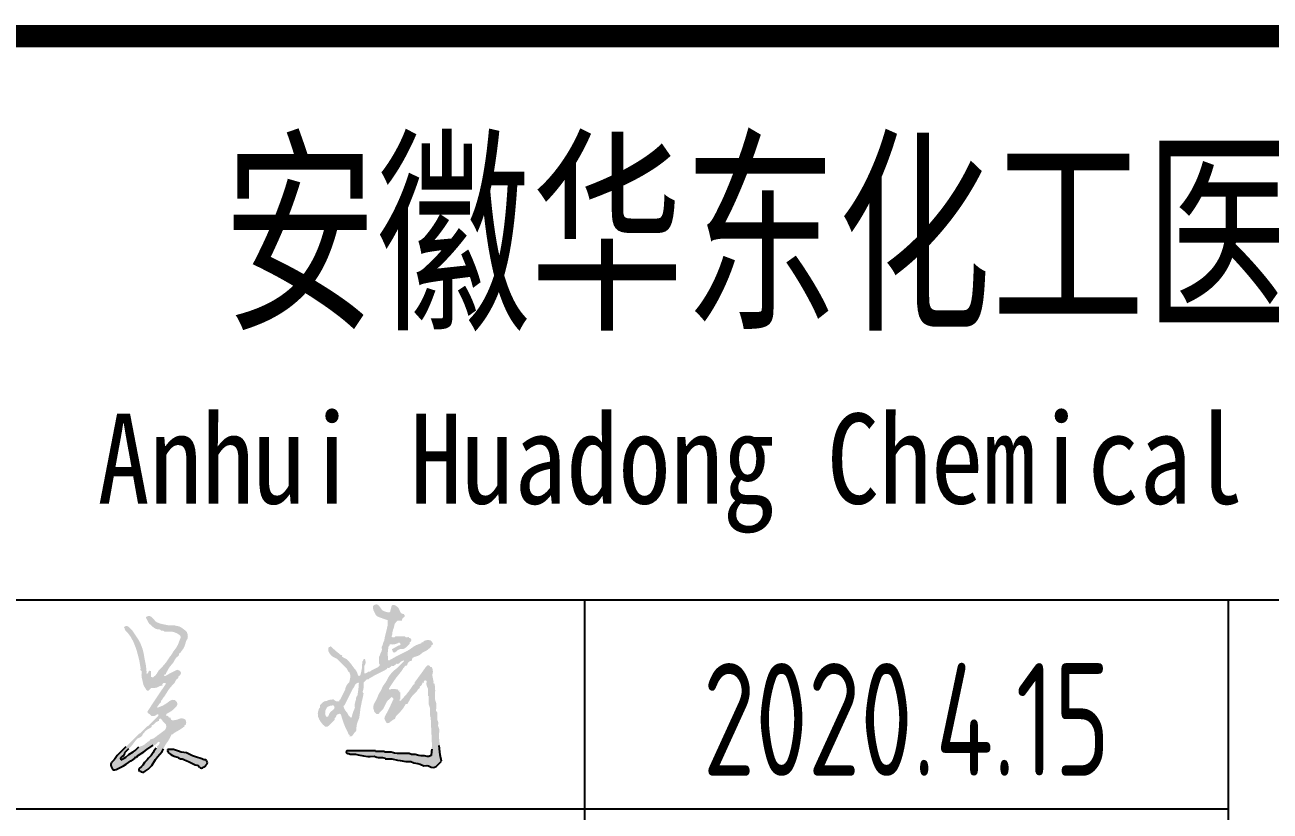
# Model space of a CAD drawing. Extents: x 5693218 to 11495510, y -728562 to -461276.
# Drawn here: x 5697478 to 5701347, y -498639 to -496197 of the extents above; entities that cross this region are included whole.
import ezdxf
from ezdxf.enums import TextEntityAlignment as Align

# ---------------------------------------------------------------- set-up
doc = ezdxf.new("R2010")
doc.units = 0
doc.header["$LTSCALE"] = 1000
doc.header["$MEASUREMENT"] = 0
doc.layers.get('0').update_dxf_attribs({"linetype": 'CONTINUOUS'})
doc.styles.add('sceie', font='sceie.shx', dxfattribs={"width": 0.7, "bigfont": 'sceic.shx'})
doc.styles.add('宋体', font='', dxfattribs={"width": 0.7})
doc.styles.get('宋体').set_extended_font_data('SimSun')

msp = doc.modelspace()

# ---------------------------------------------------------------- hatches: boundary and pattern name
h = msp.add_hatch(color=256)
h.dxf.hatch_style = 1
h.paths.add_polyline_path([(5697949.2, -498229.8), (5697954.9, -498225.2), (5697954.4, -498222.4), (5697955.6, -498220.2), (5697958, -498218.9), (5697960.7, -498215.5), (5697961.7, -498213.6), (5697963.3, -498209.5), (5697959.7, -498204.4), (5697956.7, -498202.2), (5697950.8, -498200.2), (5697935.5, -498207.6), (5697928, -498211.6), (5697913.2, -498220), (5697911.2, -498219), (5697910.3, -498216.8), (5697911.2, -498214.8), (5697913.8, -498215.1), (5697916.1, -498213.2), (5697916.4, -498210.6), (5697924.3, -498196.5), (5697928.9, -498189.7), (5697939.3, -498177.2), (5697944.8, -498167), (5697948.5, -498162.2), (5697957, -498154.3), (5697956.5, -498151.6), (5697957.6, -498149.3), (5697960.1, -498148.1), (5697970, -498134.5), (5697974, -498126.6), (5697978.9, -498110.6), (5697983, -498103.1), (5697984, -498098.2), (5697983.1, -498089.7), (5697981.4, -498084), (5697979.4, -498081), (5697974.7, -498077.2), (5697963.7, -498068.9), (5697956.9, -498065.7), (5697943.5, -498062.6), (5697936.4, -498062.6), (5697932.8, -498062.6), (5697925.7, -498062.6), (5697914.1, -498060.2), (5697908.2, -498059), (5697896.6, -498056.4), (5697887.5, -498052.6), (5697883.1, -498049.4), (5697876.8, -498041.8), (5697874.3, -498039.3), (5697873, -498038), (5697870.5, -498035.5), (5697865.5, -498033.5), (5697862.3, -498033.3), (5697857, -498034.5), (5697854.4, -498036), (5697853.9, -498039.7), (5697855.9, -498041.8), (5697860.6, -498052.1), (5697864.2, -498057.1), (5697872.6, -498064.7), (5697878.9, -498070), (5697882.7, -498072.2), (5697890.3, -498075.1), (5697894.6, -498074.5), (5697897.5, -498075.4), (5697900.7, -498078.3), (5697905.1, -498078.3), (5697907.5, -498079.1), (5697911.2, -498081.4), (5697920.3, -498081.4), (5697924.9, -498081.4), (5697934.1, -498081.4), (5697944.6, -498084.6), (5697949.8, -498086.9), (5697959.1, -498092.9), (5697961.5, -498096.8), (5697961.8, -498100), (5697960.1, -498104.3), (5697953.3, -498122.1), (5697948.5, -498130.7), (5697937.2, -498146), (5697934.5, -498151.3), (5697932.8, -498153.9), (5697928.9, -498158.5), (5697916.3, -498177.2), (5697909.1, -498186.1), (5697893.4, -498202.3), (5697887.4, -498212.4), (5697883.5, -498217.2), (5697874.7, -498225.2), (5697873.7, -498223.1), (5697871.6, -498222.3), (5697869.5, -498223.1), (5697869.5, -498215.6), (5697869.5, -498211.8), (5697869.5, -498204.3), (5697867, -498203.8), (5697865.8, -498203.6), (5697863.2, -498203.3), (5697861.6, -498207.3), (5697860.5, -498209.2), (5697858, -498212.7), (5697856.2, -498212.3), (5697855.2, -498210.2), (5697855.9, -498208.5), (5697855.1, -498200.2), (5697854.7, -498196), (5697853.9, -498187.7), (5697852.2, -498179.3), (5697851.4, -498175.2), (5697849.7, -498166.8), (5697847.6, -498154.2), (5697846.3, -498148), (5697843.4, -498135.6), (5697836.2, -498117.2), (5697831.5, -498108.2), (5697820.5, -498091.8), (5697813.4, -498080.9), (5697809.1, -498075.7), (5697799.7, -498066.8), (5697795.8, -498064.4), (5697792.5, -498064.1), (5697788.2, -498065.8), (5697786.3, -498066.7), (5697785.8, -498069.4), (5697787.2, -498071), (5697788.9, -498076.7), (5697790.8, -498079.7), (5697795.5, -498083.5), (5697804.5, -498095.2), (5697808.6, -498101.6), (5697815.3, -498114.7), (5697822.2, -498131.9), (5697825.1, -498140.7), (5697829.9, -498158.5), (5697831.1, -498163.5), (5697831.8, -498166), (5697833, -498171), (5697834.7, -498181), (5697835.5, -498186), (5697837.2, -498196), (5697836.3, -498199.5), (5697837.4, -498202.3), (5697840.3, -498204.3), (5697839.9, -498216.9), (5697840.5, -498223.4), (5697843.4, -498235.6), (5697845.7, -498246.2), (5697847.9, -498251.5), (5697853.9, -498260.6), (5697855.7, -498263.9), (5697858.5, -498265.3), (5697862.2, -498264.8), (5697865.5, -498261.4), (5697867.2, -498259.8), (5697870.5, -498256.4), (5697881.1, -498256.7), (5697886.9, -498255.6), (5697896.6, -498251.2), (5697899.7, -498250.1), (5697901.6, -498249.8), (5697904.9, -498250.2), (5697904.8, -498245.2), (5697908.3, -498241.3), (5697913.2, -498240.8), (5697915.1, -498241.8), (5697915.7, -498244.4), (5697914.3, -498246), (5697892.4, -498278.4), (5697881.5, -498294.6), (5697860.1, -498327.3), (5697858.4, -498330.9), (5697859.7, -498334.8), (5697863.2, -498336.7), (5697866.7, -498339.4), (5697868.4, -498340.8), (5697871.6, -498343.9), (5697878.6, -498344), (5697882.5, -498342.8), (5697888.2, -498338.7), (5697889.9, -498338.2), (5697891.3, -498338.5), (5697892.4, -498339.8), (5697892.8, -498341.5), (5697892.5, -498342.7), (5697891.4, -498343.9), (5697879.3, -498356), (5697873.2, -498362.1), (5697861.2, -498374.2), (5697859.5, -498375), (5697858.6, -498375.4), (5697857, -498376.2), (5697848.6, -498384.6), (5697844.5, -498388.8), (5697836.1, -498397.1), (5697834.5, -498397.9), (5697833.6, -498398.3), (5697832, -498399.2), (5697804.9, -498426.3), (5697791.3, -498439.8), (5697764.3, -498466.9), (5697758.3, -498476.1), (5697754.7, -498480.4), (5697746.5, -498487.7), (5697744.6, -498492.3), (5697744.3, -498495.4), (5697745.5, -498500.2), (5697747.6, -498504.4), (5697748.7, -498506.5), (5697750.7, -498510.7), (5697757.6, -498511.2), (5697761.6, -498510.2), (5697767.4, -498506.5), (5697783.9, -498498.1), (5697791.9, -498493.3), (5697807, -498482.5), (5697813.6, -498479.2), (5697816.8, -498476.8), (5697821.6, -498471.1), (5697824.3, -498471.5), (5697826.5, -498470.4), (5697827.8, -498467.9), (5697847, -498454.6), (5697856.6, -498448), (5697875.7, -498434.6), (5697881.8, -498433.3), (5697884.9, -498431.6), (5697889.3, -498427.3), (5697890.2, -498425.1), (5697892.1, -498423.9), (5697894.5, -498424.2), (5697896.4, -498425.1), (5697896.9, -498427.8), (5697895.5, -498429.4), (5697893.4, -498433.3), (5697891.8, -498435.1), (5697888.2, -498437.7), (5697888.7, -498440.5), (5697887.6, -498442.7), (5697885.1, -498444), (5697878.6, -498452.7), (5697875.7, -498457.3), (5697870.5, -498466.9), (5697862.2, -498475.2), (5697858, -498479.4), (5697849.7, -498487.7), (5697843.7, -498496.5), (5697840.1, -498500.6), (5697832, -498507.5), (5697831.5, -498510.5), (5697832.1, -498512.5), (5697834.1, -498514.8), (5697835.7, -498513.9), (5697838, -498515.1), (5697838.2, -498516.9), (5697843.5, -498518.4), (5697847.2, -498517.9), (5697851.8, -498514.8), (5697860.4, -498508.6), (5697864.5, -498505), (5697871.6, -498497.1), (5697883.2, -498479.1), (5697889.7, -498470.5), (5697903.9, -498454.4), (5697908, -498446.1), (5697910.1, -498441.9), (5697914.3, -498433.6), (5697923, -498420.7), (5697927, -498414), (5697934.1, -498400.2), (5697936.8, -498400.7), (5697939.1, -498399.6), (5697940.3, -498397.1), (5697954, -498389.4), (5697960.7, -498385.2), (5697973.7, -498376.2), (5697973.4, -498373.6), (5697975.2, -498371.3), (5697977.8, -498371), (5697978.9, -498364.4), (5697978.5, -498360.5), (5697975.8, -498354.4), (5697970.3, -498351.9), (5697967.1, -498351.3), (5697961.2, -498351.2), (5697951.5, -498354.9), (5697946.4, -498356.2), (5697936.2, -498357.5), (5697932.3, -498355.2), (5697930.5, -498352.6), (5697929.9, -498348.1), (5697927.2, -498348.6), (5697924.9, -498347.5), (5697923.7, -498345), (5697921.6, -498343.5), (5697919.8, -498343.2), (5697917.4, -498343.9), (5697916.5, -498340.5), (5697917.6, -498337.6), (5697920.5, -498335.6), (5697932.9, -498328.5), (5697938.7, -498323.9), (5697948.7, -498313.7), (5697951.4, -498309), (5697951.7, -498305.3), (5697949.7, -498300.2), (5697947.2, -498297.7), (5697946, -498296.4), (5697943.5, -498293.9), (5697937.1, -498293.5), (5697933.5, -498294.2), (5697927.8, -498297.1), (5697913.9, -498307.1), (5697906.2, -498311.4), (5697890.3, -498317.9), (5697889, -498317.6), (5697888.5, -498315.8), (5697889.3, -498314.8), (5697893.5, -498308.7), (5697895.8, -498305.7), (5697900.7, -498300.2), (5697900.3, -498297.4), (5697901.4, -498295.2), (5697903.9, -498293.9), (5697906.6, -498288.6), (5697908.3, -498286), (5697912.2, -498281.4), (5697923.2, -498263.7), (5697929.5, -498255.3), (5697943.5, -498239.8), (5697946.6, -498233.1)])
h.paths.add_polyline_path([(5697898.1, -498352), (5697900.7, -498352.3), (5697906.4, -498360.2), (5697909.6, -498364), (5697916.4, -498371), (5697917, -498377.4), (5697916.3, -498381.1), (5697913.2, -498386.7), (5697903.3, -498394.2), (5697898.3, -498398), (5697888.2, -498405.4), (5697880.8, -498411.3), (5697876.4, -498413.7), (5697867.4, -498416.9), (5697864.9, -498420.6), (5697863, -498422.2), (5697859.1, -498424.2), (5697849.5, -498432.3), (5697843.8, -498435.6), (5697832, -498439.8), (5697820.4, -498450.5), (5697814.1, -498455.4), (5697800.7, -498463.8), (5697791.5, -498471.2), (5697786.4, -498474.4), (5697775.7, -498479.4), (5697775.8, -498478.5), (5697775.5, -498477.8), (5697774.7, -498477.3), (5697774.7, -498474.3), (5697776.1, -498472.2), (5697778.8, -498471.1), (5697783.6, -498467.3), (5697785.6, -498464.3), (5697787.2, -498458.6), (5697795.5, -498450.2), (5697799.7, -498446.1), (5697808, -498437.7), (5697813.5, -498430.7), (5697816.2, -498427.1), (5697821.6, -498420), (5697825.9, -498415.1), (5697828.9, -498413), (5697835.1, -498410.6), (5697839.9, -498407.2), (5697842.1, -498404.6), (5697844.5, -498399.2), (5697853.2, -498389.8), (5697858.4, -498385.7), (5697869.5, -498379.4), (5697871.3, -498377.5), (5697871.9, -498375.7), (5697871.6, -498373.1), (5697874.1, -498372), (5697875.4, -498371.4), (5697877.8, -498370), (5697883.5, -498364.2), (5697887.1, -498361.7), (5697894.5, -498358.5), (5697894.5, -498356.9), (5697894.5, -498356), (5697894.5, -498354.4), (5697896.4, -498352.6)], flags=16)
h.paths.add_polyline_path([(5697998.4, -498467.3), (5697979.9, -498458.6), (5697963.4, -498455.6), (5697955.2, -498453.5), (5697939.3, -498448.1), (5697932.2, -498448.1), (5697928.7, -498448.1), (5697921.6, -498448.1), (5697920.3, -498449.3), (5697919.9, -498450.7), (5697920.5, -498452.3), (5697921.9, -498454.7), (5697922.6, -498456), (5697923.7, -498458.6), (5697931.6, -498463.8), (5697935.8, -498466.1), (5697944.5, -498470), (5697951.6, -498471.6), (5697955.2, -498473.2), (5697961.2, -498477.3), (5697966.3, -498476.9), (5697969.3, -498477.7), (5697973.7, -498480.4), (5697978.7, -498482.1), (5697981.2, -498482.9), (5697986.2, -498484.6), (5697994.5, -498488.8), (5697998.7, -498490.9), (5698007, -498495), (5698013.1, -498496.2), (5698016.3, -498497.9), (5698020.6, -498502.3), (5698021.4, -498503.2), (5698021.8, -498503.6), (5698022.6, -498504.4), (5698026.7, -498505.5), (5698029.7, -498504.9), (5698033.1, -498502.3), (5698036.6, -498500.7), (5698038.3, -498499.3), (5698040.4, -498496.1), (5698043.7, -498492.2), (5698044.6, -498488.6), (5698043.5, -498483.6), (5698041.8, -498481.9), (5698041, -498481.1), (5698039.3, -498479.4), (5698034.6, -498480.2), (5698031.5, -498479.3), (5698027.9, -498476.3), (5698008.1, -498470.9)])
h.paths.add_polyline_path([(5698768.1, -498464.6), (5698766.9, -498454.9), (5698765.5, -498435.6), (5698767.1, -498435), (5698767.7, -498432.8), (5698766.6, -498431.5), (5698764.8, -498413.2), (5698764.6, -498403.9), (5698765.5, -498385.6), (5698763.9, -498380.6), (5698763, -498378.1), (5698761.4, -498373.1), (5698762.7, -498366.5), (5698762.2, -498362.5), (5698759.3, -498356.5), (5698759.3, -498347.3), (5698759.3, -498342.7), (5698759.3, -498333.5), (5698757.6, -498331), (5698756.8, -498329.8), (5698755.1, -498327.3), (5698756.2, -498318.2), (5698756.4, -498313.5), (5698756.1, -498304.4), (5698752.9, -498294.8), (5698752, -498289.5), (5698752, -498279.4), (5698752.7, -498265.2), (5698752.4, -498258), (5698750.9, -498243.9), (5698748.3, -498242.9), (5698747, -498240.4), (5698747.8, -498237.7), (5698746.1, -498229.3), (5698745.3, -498225.2), (5698743.6, -498216.8), (5698745.5, -498207), (5698745.2, -498201.5), (5698742.6, -498191.8), (5698739.8, -498192.3), (5698737.6, -498191.2), (5698736.3, -498188.7), (5698732.4, -498186.4), (5698728.4, -498186.7), (5698724.9, -498189.7), (5698710.5, -498209.9), (5698703.2, -498219.9), (5698688.4, -498239.8), (5698688.9, -498242.5), (5698687.8, -498244.7), (5698685.3, -498246), (5698670.7, -498266.9), (5698662.7, -498277), (5698645.7, -498296), (5698644.5, -498296), (5698643.8, -498296), (5698642.6, -498296), (5698641.6, -498294.4), (5698642.8, -498292.1), (5698644.7, -498291.9), (5698644.7, -498283.5), (5698644.7, -498279.4), (5698644.7, -498271), (5698642.2, -498270.1), (5698641.1, -498267), (5698642.6, -498264.8), (5698639.8, -498265.2), (5698637.6, -498264.1), (5698636.3, -498261.6), (5698627.3, -498260), (5698622.5, -498259.8), (5698613.4, -498260.6), (5698613.3, -498261.5), (5698612.1, -498262.1), (5698611.3, -498261.6), (5698609.4, -498260.7), (5698608.9, -498258), (5698610.3, -498256.4), (5698624.7, -498234.5), (5698632.4, -498223.8), (5698648.8, -498203.3), (5698652.7, -498196.6), (5698655.1, -498193.4), (5698660.3, -498187.7), (5698662.5, -498187.5), (5698663.8, -498187), (5698665.5, -498185.6), (5698667.5, -498179.7), (5698669.7, -498176.6), (5698674.9, -498173.1), (5698677.1, -498172.9), (5698678.4, -498172.4), (5698680.1, -498171), (5698680.9, -498166), (5698683, -498163.1), (5698687.4, -498160.6), (5698699.2, -498157.1), (5698705.1, -498154), (5698714.5, -498146), (5698725.7, -498140.4), (5698731.1, -498136.7), (5698740.5, -498128.3), (5698740.2, -498125.6), (5698742, -498123.3), (5698744.7, -498123.1), (5698745.6, -498119.3), (5698745, -498116.7), (5698742.6, -498113.7), (5698740.5, -498111.6), (5698739.5, -498110.6), (5698737.4, -498108.5), (5698729.5, -498107.9), (5698725.2, -498108.3), (5698717.6, -498110.6), (5698716.8, -498112.2), (5698716.3, -498113.1), (5698715.5, -498114.7), (5698712.8, -498114.3), (5698710.5, -498115.4), (5698709.3, -498117.9), (5698693.7, -498123.7), (5698686.2, -498127.8), (5698672.8, -498137.7), (5698655.8, -498146.6), (5698647.2, -498150.9), (5698630.1, -498159.5), (5698622.6, -498163.8), (5698618.9, -498165.9), (5698611.3, -498170), (5698609.7, -498171.3), (5698607.1, -498170.8), (5698606.1, -498168.9), (5698605.3, -498153.1), (5698605.5, -498145.1), (5698607.2, -498129.3), (5698609.6, -498126.5), (5698610.6, -498124.6), (5698611.3, -498121), (5698621.4, -498121.8), (5698626.8, -498121.1), (5698636.3, -498117.9), (5698639.1, -498115.9), (5698642.5, -498116.3), (5698644.7, -498118.9), (5698645, -498121.5), (5698643.1, -498123.8), (5698640.5, -498124.1), (5698631.3, -498129.1), (5698626.7, -498131.6), (5698617.6, -498136.6), (5698619.7, -498140.1), (5698620.5, -498142.1), (5698621.7, -498146), (5698626.1, -498146.6), (5698628.9, -498145.7), (5698632.2, -498142.9), (5698636.7, -498139.2), (5698639.3, -498137.7), (5698644.7, -498135.6), (5698651.5, -498136.1), (5698655.5, -498135.1), (5698661.3, -498131.4), (5698666.6, -498126.6), (5698669.1, -498124.1), (5698673.8, -498118.9), (5698673.4, -498116.1), (5698674.5, -498113.9), (5698677, -498112.6), (5698678.3, -498108.7), (5698678, -498105.8), (5698675.9, -498102.2), (5698672.9, -498101.8), (5698671.2, -498100.6), (5698669.7, -498098.1), (5698664.8, -498099.5), (5698661.3, -498099), (5698657.2, -498096), (5698646.3, -498096), (5698640.9, -498096), (5698630.1, -498096), (5698626.8, -498098.9), (5698624, -498099.8), (5698619.7, -498099.1), (5698617.8, -498098.2), (5698617.2, -498095.5), (5698618.6, -498093.9), (5698620, -498082.9), (5698621.3, -498077.3), (5698624.9, -498066.8), (5698625.7, -498061.1), (5698626.8, -498058.1), (5698630.1, -498053.3), (5698632.2, -498051.2), (5698633.2, -498050.1), (5698635.3, -498048), (5698640.7, -498048), (5698643.4, -498048), (5698648.8, -498048), (5698650.4, -498042.3), (5698652.4, -498039.3), (5698657.2, -498035.5), (5698657.8, -498032.2), (5698657.3, -498029.9), (5698655.1, -498027.2), (5698648.8, -498025.7), (5698645.2, -498022.7), (5698642.6, -498016.8), (5698638.4, -498008), (5698634.4, -498003.8), (5698625.9, -497999.1), (5698621.6, -497998.6), (5698618.4, -498000.4), (5698616.5, -498004.3), (5698614.9, -498011), (5698614, -498014.3), (5698612.4, -498021), (5698610.4, -498021.7), (5698609.3, -498021.9), (5698607.2, -498022), (5698599.4, -498020.3), (5698595.6, -498019), (5698588.4, -498015.8), (5698584, -498009.4), (5698581.7, -498006.2), (5698576.9, -498000.1), (5698572.2, -497997.4), (5698568.5, -497997.1), (5698563.4, -497999.1), (5698561.7, -498000.7), (5698560.9, -498001.6), (5698559.2, -498003.2), (5698559.9, -498011.4), (5698561, -498015.6), (5698564.4, -498023), (5698568.7, -498030.5), (5698572.4, -498033.9), (5698580.1, -498037.6), (5698590, -498041), (5698595, -498042.7), (5698605.1, -498046), (5698605.5, -498056), (5698605, -498061.1), (5698603, -498071), (5698600, -498082.6), (5698598.6, -498088.5), (5698595.7, -498100.1), (5698595, -498106.2), (5698594.1, -498109.3), (5698591.5, -498114.7), (5698590.2, -498120.8), (5698589.2, -498123.8), (5698586.3, -498129.3), (5698587.1, -498136.9), (5698586.4, -498141.2), (5698583.2, -498148.1), (5698581.5, -498153.2), (5698580.4, -498155.7), (5698578, -498160.6), (5698578, -498168.9), (5698578, -498173.1), (5698578, -498181.4), (5698580.2, -498182.6), (5698580.7, -498185.8), (5698579, -498187.7), (5698576.9, -498189.7), (5698575.9, -498190.8), (5698573.8, -498192.9), (5698565.5, -498197), (5698561.3, -498199.1), (5698553, -498203.3), (5698551.7, -498204.1), (5698551.1, -498204.9), (5698550.9, -498206.4), (5698546.6, -498205.8), (5698543.7, -498206.7), (5698540.5, -498209.5), (5698537.4, -498211), (5698535.4, -498211.2), (5698532.1, -498210.6), (5698532.1, -498202.3), (5698532.1, -498198.1), (5698532.1, -498189.7), (5698535.8, -498182.2), (5698536.6, -498177.2), (5698535.3, -498168.9), (5698534.3, -498167), (5698531.7, -498166.5), (5698530.1, -498167.9), (5698528.8, -498171), (5698528, -498172.5), (5698525.9, -498175.2), (5698525.5, -498191.1), (5698524.4, -498199.2), (5698520.7, -498214.8), (5698519.2, -498217.8), (5698516.7, -498219.1), (5698513.4, -498218.9), (5698509.7, -498207.6), (5698506.5, -498202), (5698498.8, -498192.9), (5698490.9, -498181.8), (5698486.4, -498176.5), (5698476.9, -498166.8), (5698471.3, -498164.2), (5698468.6, -498162.8), (5698463.4, -498159.5), (5698463.6, -498156.9), (5698461.9, -498154.6), (5698459.2, -498154.3), (5698446.4, -498143.9), (5698440.1, -498138.5), (5698427.9, -498127.2), (5698426.1, -498129.1), (5698424.3, -498129.7), (5698421.7, -498129.3), (5698420.4, -498137.2), (5698420.8, -498141.7), (5698423.8, -498149.1), (5698431.6, -498157.3), (5698436.5, -498160.9), (5698446.7, -498165.8), (5698459.6, -498178.7), (5698466.1, -498185.2), (5698479, -498198.1), (5698480.9, -498202.8), (5698482.5, -498205.1), (5698486.3, -498208.5), (5698489, -498217.3), (5698489.2, -498222.4), (5698487.3, -498231.4), (5698486.1, -498237.4), (5698484.4, -498240.6), (5698480, -498245), (5698475.9, -498251.4), (5698474.4, -498255.2), (5698472.7, -498262.7), (5698466.9, -498274.4), (5698464, -498280.2), (5698458.2, -498291.9), (5698455.7, -498293.1), (5698454.6, -498295.4), (5698455, -498298.1), (5698448.2, -498298.6), (5698444.2, -498297.6), (5698438.4, -498293.9), (5698436.6, -498292.2), (5698434.4, -498291.8), (5698432.1, -498292.9), (5698425.3, -498293.4), (5698421.7, -498294.2), (5698415.4, -498297.1), (5698409.7, -498297.9), (5698406.7, -498299), (5698401.9, -498302.3), (5698399.2, -498305.8), (5698397.7, -498307.5), (5698394.6, -498310.6), (5698395.2, -498314.9), (5698394.3, -498317.8), (5698391.5, -498321), (5698388.6, -498330.7), (5698387.9, -498336), (5698388.4, -498346), (5698393.5, -498356.6), (5698396.7, -498361.8), (5698404, -498371), (5698407.2, -498373.2), (5698408.7, -498374.5), (5698411.3, -498377.3), (5698415.6, -498377.4), (5698418.1, -498376.7), (5698421.7, -498374.2), (5698429.2, -498366.7), (5698432.9, -498362.9), (5698440.4, -498355.4), (5698439.7, -498352.3), (5698440.8, -498349.7), (5698443.6, -498348.1), (5698445.8, -498342), (5698448.9, -498338.9), (5698455, -498336.7), (5698456.1, -498338), (5698457.6, -498338.4), (5698459.2, -498337.7), (5698467.3, -498363.8), (5698472.4, -498376.6), (5698484.2, -498401.3), (5698486.2, -498402.2), (5698487.1, -498404.4), (5698486.3, -498406.5), (5698490, -498407.4), (5698492.7, -498406.8), (5698495.7, -498404.4), (5698499.8, -498398.2), (5698502.1, -498395.3), (5698507.1, -498389.8), (5698508.5, -498373.6), (5698510.4, -498365.3), (5698516.5, -498350.2), (5698518.3, -498337.7), (5698519.1, -498331.5), (5698520.7, -498318.9), (5698522.3, -498310.6), (5698523.2, -498306.4), (5698524.8, -498298.1), (5698525.7, -498294.8), (5698526.1, -498293.1), (5698526.9, -498289.8), (5698528.2, -498283.5), (5698528.8, -498280.4), (5698530.1, -498274.1), (5698527.7, -498270.2), (5698527.4, -498267), (5698529, -498262.7), (5698530.7, -498253.7), (5698530.9, -498248.9), (5698530.1, -498239.8), (5698534.2, -498235.6), (5698536.3, -498233.5), (5698540.5, -498229.3), (5698543.9, -498230.2), (5698546.8, -498229.1), (5698548.8, -498226.2), (5698554.9, -498223.3), (5698557.8, -498221.6), (5698563.4, -498217.9), (5698576.7, -498211.2), (5698583.4, -498207.9), (5698596.7, -498201.2), (5698600.6, -498199.1), (5698602.4, -498197.5), (5698605.1, -498193.9), (5698607.9, -498194.9), (5698610.5, -498194.2), (5698612.4, -498191.8), (5698614.8, -498190.7), (5698615.9, -498189.8), (5698617.6, -498187.7), (5698621.2, -498189), (5698624.3, -498188.3), (5698626.9, -498185.6), (5698629.4, -498184.5), (5698630.5, -498183.5), (5698632.2, -498181.4), (5698636.5, -498182), (5698639.3, -498181.2), (5698642.6, -498178.3), (5698647, -498174.6), (5698649.7, -498173), (5698655.1, -498171), (5698655.5, -498172.7), (5698655.2, -498173.9), (5698654, -498175.2), (5698646.1, -498183.1), (5698642.2, -498187), (5698634.2, -498195), (5698623.1, -498203.7), (5698618, -498208.9), (5698609.2, -498220), (5698602.1, -498233.4), (5698598.2, -498239.9), (5698589.4, -498252.3), (5698585.7, -498261.4), (5698583.3, -498265.8), (5698578, -498274.1), (5698572, -498288.2), (5698568.6, -498295.1), (5698561.3, -498308.5), (5698560.4, -498317.3), (5698560.9, -498322), (5698563.4, -498330.4), (5698566.3, -498333.3), (5698567.8, -498334.8), (5698570.7, -498337.7), (5698575, -498338), (5698578.1, -498336.3), (5698580.1, -498332.5), (5698588.3, -498325.2), (5698591.9, -498320.5), (5698596.7, -498310.6), (5698601.9, -498300.2), (5698605.7, -498295.3), (5698614.4, -498287.7), (5698615.3, -498285.7), (5698618.1, -498285.2), (5698619.7, -498286.6), (5698622.5, -498289.1), (5698623, -498293), (5698620.7, -498296), (5698612.5, -498314.2), (5698608.1, -498323.2), (5698598.8, -498340.8), (5698595.3, -498347), (5698595, -498352), (5698597.8, -498358.5), (5698599.2, -498361), (5698599.8, -498362.2), (5698600.9, -498364.8), (5698605.4, -498366.1), (5698608.6, -498365.5), (5698612.4, -498362.7), (5698618.2, -498358), (5698621.4, -498355.9), (5698628, -498352.3), (5698630.2, -498345.7), (5698632.3, -498342.5), (5698637.4, -498337.7), (5698648.2, -498326.3), (5698653.1, -498319.9), (5698661.3, -498306.4), (5698664, -498306.7), (5698665.7, -498306.2), (5698667.6, -498304.4), (5698676.7, -498288), (5698682.5, -498280.2), (5698695.7, -498266.8), (5698698.9, -498262.2), (5698700.8, -498260.1), (5698705.1, -498256.4), (5698704.6, -498253.7), (5698705.7, -498251.4), (5698708.2, -498250.2), (5698711.2, -498246.6), (5698712.4, -498244.3), (5698713.4, -498239.8), (5698715.1, -498239.8), (5698715.9, -498239.8), (5698717.6, -498239.8), (5698717.3, -498237.1), (5698717.9, -498235.4), (5698719.7, -498233.5), (5698722.3, -498233.2), (5698724, -498233.8), (5698725.9, -498235.6), (5698725.4, -498244.9), (5698726.3, -498250), (5698730.1, -498258.5), (5698730.1, -498267.7), (5698730.1, -498272.3), (5698730.1, -498281.4), (5698730.9, -498281.4), (5698731.3, -498281.4), (5698732.2, -498281.4), (5698732.2, -498291.4), (5698732.2, -498296.4), (5698732.2, -498306.4), (5698733.8, -498311.4), (5698734.7, -498313.9), (5698736.3, -498318.9), (5698736.3, -498329.8), (5698736.3, -498335.2), (5698736.3, -498346), (5698738.2, -498345.8), (5698738.6, -498345.1), (5698738.4, -498341.9), (5698739.4, -498343.5), (5698738.6, -498345.1), (5698738.9, -498351), (5698739.1, -498355.6), (5698739.5, -498364.8), (5698740.7, -498392.3), (5698741.4, -498406), (5698742.6, -498433.6), (5698741.8, -498446.9), (5698741.4, -498453.6), (5698740.5, -498466.9), (5698732.7, -498469.8), (5698727.8, -498470), (5698719.7, -498467.9), (5698707.9, -498467), (5698702.1, -498466.1), (5698690.5, -498463.8), (5698682.9, -498463.8), (5698678.9, -498463.1), (5698671.8, -498460.6), (5698656.7, -498460.6), (5698649.2, -498460.6), (5698634.2, -498460.6), (5698626.7, -498459), (5698623, -498458.1), (5698615.5, -498456.5), (5698607.2, -498456.5), (5698603, -498456.5), (5698594.7, -498456.5), (5698594.7, -498455.6), (5698594.7, -498455.2), (5698594.7, -498454.4), (5698583.8, -498454.4), (5698578.4, -498454.4), (5698567.6, -498454.4), (5698567.6, -498453.6), (5698567.6, -498453.1), (5698567.6, -498452.3), (5698531.7, -498452.3), (5698513.8, -498452.3), (5698478, -498452.3), (5698475.9, -498453.8), (5698475.5, -498456.5), (5698476.9, -498458.6), (5698481.6, -498459.9), (5698483.9, -498460.7), (5698488.4, -498462.7), (5698505.2, -498462.8), (5698513.7, -498463.9), (5698530.1, -498467.9), (5698543.3, -498469.6), (5698550.1, -498469.8), (5698563.4, -498469), (5698568.4, -498470.6), (5698570.9, -498471.5), (5698575.9, -498473.1), (5698584.2, -498472.5), (5698588.7, -498472.9), (5698596.7, -498475.2), (5698596.7, -498476.1), (5698596.7, -498476.5), (5698596.7, -498477.3), (5698605.1, -498477.3), (5698609.2, -498477.3), (5698617.6, -498477.3), (5698635.1, -498480.6), (5698643.8, -498482.2), (5698661.3, -498485.6), (5698671.4, -498484.6), (5698676.9, -498485.3), (5698686.3, -498488.8), (5698699.1, -498491.4), (5698705.5, -498493.3), (5698717.6, -498498.2), (5698726.9, -498497.6), (5698732, -498498.5), (5698740.5, -498502.3), (5698746.7, -498503.5), (5698750.5, -498503), (5698756.1, -498500.2), (5698762.6, -498493.8), (5698765.7, -498490.4), (5698771.8, -498483.6)])
h.paths.add_polyline_path([(5698493, -498347.8), (5698491.2, -498348.7), (5698489.4, -498348.1), (5698484.4, -498343), (5698482.3, -498339.9), (5698479, -498333.5), (5698474, -498327.5), (5698471.8, -498324), (5698468.6, -498316.9), (5698467.4, -498314.5), (5698468.3, -498311.8), (5698470.7, -498310.6), (5698480.7, -498290.6), (5698485.7, -498280.6), (5698495.7, -498260.6), (5698499.3, -498256.1), (5698500.8, -498253.5), (5698503, -498248.1), (5698505.5, -498244.5), (5698507.4, -498242.8), (5698511.3, -498240.8), (5698512.9, -498240.2), (5698514.3, -498240.6), (5698515.5, -498241.8), (5698514.3, -498256.9), (5698513.4, -498264.4), (5698511.3, -498279.4), (5698507.9, -498284.5), (5698506.7, -498287.8), (5698506.1, -498293.9), (5698503.2, -498303.6), (5698502.6, -498308.9), (5698503, -498318.9), (5698498.4, -498329.5), (5698496.5, -498334.9), (5698493.6, -498346)], flags=16)
h.paths.add_polyline_path([(5698439.8, -498318.7), (5698437.3, -498323.1), (5698428.3, -498330.3), (5698424.3, -498335.4), (5698419.6, -498346), (5698417.1, -498346), (5698415.9, -498346), (5698413.4, -498346), (5698411.2, -498338.8), (5698410.7, -498334.8), (5698411.3, -498327.3), (5698413.3, -498322.5), (5698414.6, -498320.2), (5698417.5, -498315.8), (5698424.6, -498312.6), (5698428.6, -498311.5), (5698436.3, -498310.6), (5698439.4, -498314.5)], flags=16)

# ---------------------------------------------------------------- linework, layer by layer
for p, q in [((5695717.9, -497982.5), (5706717.9, -497982.5)), ((5699217.9, -501232.5), (5699217.9, -497982.5)), ((5701217.9, -501232.5), (5701217.9, -497982.5)), ((5697791.3, -498439.8), (5697764.3, -498466.9)), ((5697795.5, -498450.2), (5697787.2, -498458.6)), ((5697799.7, -498446.1), (5697795.5, -498450.2)), ((5697800.7, -498463.8), (5697814.1, -498455.4)), ((5697814.1, -498455.4), (5697820.4, -498450.5)), ((5697820.4, -498450.5), (5697832, -498439.8)), ((5697827.8, -498467.9), (5697847, -498454.6)), ((5697847, -498454.6), (5697856.6, -498448)), ((5697856.6, -498448), (5697875.7, -498434.6)), ((5697878.6, -498452.7), (5697875.7, -498457.3)), ((5697885.1, -498444), (5697878.6, -498452.7)), ((5697889.7, -498470.5), (5697903.9, -498454.4)), ((5697903.9, -498454.4), (5697908, -498446.1)), ((5697920.3, -498449.3), (5697919.9, -498450.7)), ((5697919.9, -498450.7), (5697920.5, -498452.3)), ((5697921.6, -498448.1), (5697920.3, -498449.3)), ((5697920.5, -498452.3), (5697921.9, -498454.7)), ((5697928.7, -498448.1), (5697921.6, -498448.1)), ((5697921.9, -498454.7), (5697922.6, -498456)), ((5697922.6, -498456), (5697923.7, -498458.6)), ((5697932.2, -498448.1), (5697928.7, -498448.1)), ((5697939.3, -498448.1), (5697932.2, -498448.1)), ((5697955.2, -498453.5), (5697939.3, -498448.1)), ((5697963.4, -498455.6), (5697955.2, -498453.5)), ((5697979.9, -498458.6), (5697963.4, -498455.6)), ((5698475.9, -498453.8), (5698475.5, -498456.5)), ((5698478, -498452.3), (5698475.9, -498453.8)), ((5698513.8, -498452.3), (5698478, -498452.3)), ((5698531.7, -498452.3), (5698513.8, -498452.3)), ((5698567.6, -498452.3), (5698531.7, -498452.3)), ((5698567.6, -498453.1), (5698567.6, -498452.3)), ((5698567.6, -498453.6), (5698567.6, -498453.1)), ((5698567.6, -498454.4), (5698567.6, -498453.6)), ((5698578.4, -498454.4), (5698567.6, -498454.4)), ((5698583.8, -498454.4), (5698578.4, -498454.4)), ((5698594.7, -498454.4), (5698583.8, -498454.4)), ((5698594.7, -498455.2), (5698594.7, -498454.4)), ((5698594.7, -498455.6), (5698594.7, -498455.2)), ((5698594.7, -498456.5), (5698594.7, -498455.6)), ((5698741.4, -498453.6), (5698740.5, -498466.9)), ((5698741.8, -498446.9), (5698741.4, -498453.6)), ((5698766.9, -498454.9), (5698765.5, -498435.6)), ((5698768.1, -498464.6), (5698766.9, -498454.9)), ((5697744.6, -498492.3), (5697744.3, -498495.4)), ((5697746.5, -498487.7), (5697744.6, -498492.3)), ((5697754.7, -498480.4), (5697746.5, -498487.7)), ((5697758.3, -498476.1), (5697754.7, -498480.4)), ((5697764.3, -498466.9), (5697758.3, -498476.1)), ((5697776.1, -498472.2), (5697774.7, -498474.3)), ((5697774.7, -498474.3), (5697774.7, -498477.3)), ((5697774.7, -498477.3), (5697775.5, -498477.8)), ((5697775.5, -498477.8), (5697775.8, -498478.5)), ((5697775.7, -498479.4), (5697786.4, -498474.4)), ((5697775.8, -498478.5), (5697775.7, -498479.4)), ((5697778.8, -498471.1), (5697776.1, -498472.2)), ((5697783.6, -498467.3), (5697778.8, -498471.1)), ((5697785.6, -498464.3), (5697783.6, -498467.3)), ((5697783.9, -498498.1), (5697791.9, -498493.3)), ((5697787.2, -498458.6), (5697785.6, -498464.3)), ((5697786.4, -498474.4), (5697791.5, -498471.2)), ((5697791.5, -498471.2), (5697800.7, -498463.8)), ((5697791.9, -498493.3), (5697807, -498482.5)), ((5697807, -498482.5), (5697813.6, -498479.2)), ((5697813.6, -498479.2), (5697816.8, -498476.8)), ((5697816.8, -498476.8), (5697821.6, -498471.1)), ((5697821.6, -498471.1), (5697824.3, -498471.5)), ((5697824.3, -498471.5), (5697826.5, -498470.4)), ((5697826.5, -498470.4), (5697827.8, -498467.9)), ((5697849.7, -498487.7), (5697843.7, -498496.5)), ((5697858, -498479.4), (5697849.7, -498487.7)), ((5697862.2, -498475.2), (5697858, -498479.4)), ((5697870.5, -498466.9), (5697862.2, -498475.2)), ((5697875.7, -498457.3), (5697870.5, -498466.9)), ((5697871.6, -498497.1), (5697883.2, -498479.1)), ((5697883.2, -498479.1), (5697889.7, -498470.5)), ((5697923.7, -498458.6), (5697931.6, -498463.8)), ((5697931.6, -498463.8), (5697935.8, -498466.1)), ((5697935.8, -498466.1), (5697944.5, -498470)), ((5697944.5, -498470), (5697951.6, -498471.6)), ((5697951.6, -498471.6), (5697955.2, -498473.2)), ((5697955.2, -498473.2), (5697961.2, -498477.3)), ((5697961.2, -498477.3), (5697966.3, -498476.9)), ((5697966.3, -498476.9), (5697969.3, -498477.7)), ((5697969.3, -498477.7), (5697973.7, -498480.4)), ((5697973.7, -498480.4), (5697978.7, -498482.1)), ((5697978.7, -498482.1), (5697981.2, -498482.9)), ((5697998.4, -498467.3), (5697979.9, -498458.6)), ((5697981.2, -498482.9), (5697986.2, -498484.6)), ((5697986.2, -498484.6), (5697994.5, -498488.8)), ((5697994.5, -498488.8), (5697998.7, -498490.9)), ((5698008.1, -498470.9), (5697998.4, -498467.3)), ((5697998.7, -498490.9), (5698007, -498495)), ((5698027.9, -498476.3), (5698008.1, -498470.9)), ((5698031.5, -498479.3), (5698027.9, -498476.3)), ((5698034.6, -498480.2), (5698031.5, -498479.3)), ((5698039.3, -498479.4), (5698034.6, -498480.2)), ((5698041, -498481.1), (5698039.3, -498479.4)), ((5698040.4, -498496.1), (5698043.7, -498492.2)), ((5698041.8, -498481.9), (5698041, -498481.1)), ((5698043.5, -498483.6), (5698041.8, -498481.9)), ((5698044.6, -498488.6), (5698043.5, -498483.6)), ((5698043.7, -498492.2), (5698044.6, -498488.6)), ((5698475.5, -498456.5), (5698476.9, -498458.6)), ((5698476.9, -498458.6), (5698481.6, -498459.9)), ((5698481.6, -498459.9), (5698483.9, -498460.7)), ((5698483.9, -498460.7), (5698488.4, -498462.7)), ((5698488.4, -498462.7), (5698505.2, -498462.8)), ((5698505.2, -498462.8), (5698513.7, -498463.9)), ((5698513.7, -498463.9), (5698530.1, -498467.9)), ((5698530.1, -498467.9), (5698543.3, -498469.6)), ((5698543.3, -498469.6), (5698550.1, -498469.8)), ((5698550.1, -498469.8), (5698563.4, -498469)), ((5698563.4, -498469), (5698568.4, -498470.6)), ((5698568.4, -498470.6), (5698570.9, -498471.5)), ((5698570.9, -498471.5), (5698575.9, -498473.1)), ((5698575.9, -498473.1), (5698584.2, -498472.5)), ((5698584.2, -498472.5), (5698588.7, -498472.9)), ((5698588.7, -498472.9), (5698596.7, -498475.2)), ((5698603, -498456.5), (5698594.7, -498456.5)), ((5698596.7, -498475.2), (5698596.7, -498476.1)), ((5698596.7, -498476.1), (5698596.7, -498476.5)), ((5698596.7, -498476.5), (5698596.7, -498477.3)), ((5698596.7, -498477.3), (5698605.1, -498477.3)), ((5698607.2, -498456.5), (5698603, -498456.5)), ((5698605.1, -498477.3), (5698609.2, -498477.3)), ((5698615.5, -498456.5), (5698607.2, -498456.5)), ((5698609.2, -498477.3), (5698617.6, -498477.3)), ((5698623, -498458.1), (5698615.5, -498456.5)), ((5698617.6, -498477.3), (5698635.1, -498480.6)), ((5698626.7, -498459), (5698623, -498458.1)), ((5698634.2, -498460.6), (5698626.7, -498459)), ((5698649.2, -498460.6), (5698634.2, -498460.6)), ((5698635.1, -498480.6), (5698643.8, -498482.2)), ((5698643.8, -498482.2), (5698661.3, -498485.6)), ((5698656.7, -498460.6), (5698649.2, -498460.6)), ((5698671.8, -498460.6), (5698656.7, -498460.6)), ((5698661.3, -498485.6), (5698671.4, -498484.6)), ((5698671.4, -498484.6), (5698676.9, -498485.3)), ((5698678.9, -498463.1), (5698671.8, -498460.6)), ((5698676.9, -498485.3), (5698686.3, -498488.8)), ((5698682.9, -498463.8), (5698678.9, -498463.1)), ((5698690.5, -498463.8), (5698682.9, -498463.8)), ((5698686.3, -498488.8), (5698699.1, -498491.4)), ((5698702.1, -498466.1), (5698690.5, -498463.8)), ((5698699.1, -498491.4), (5698705.5, -498493.3)), ((5698707.9, -498467), (5698702.1, -498466.1)), ((5698705.5, -498493.3), (5698717.6, -498498.2)), ((5698719.7, -498467.9), (5698707.9, -498467)), ((5698727.8, -498470), (5698719.7, -498467.9)), ((5698732.7, -498469.8), (5698727.8, -498470)), ((5698740.5, -498466.9), (5698732.7, -498469.8)), ((5698756.1, -498500.2), (5698762.6, -498493.8)), ((5698762.6, -498493.8), (5698765.7, -498490.4)), ((5698765.7, -498490.4), (5698771.8, -498483.6)), ((5698771.8, -498483.6), (5698768.1, -498464.6)), ((5697744.3, -498495.4), (5697745.5, -498500.2)), ((5697745.5, -498500.2), (5697747.6, -498504.4)), ((5697747.6, -498504.4), (5697748.7, -498506.5)), ((5697748.7, -498506.5), (5697750.7, -498510.7)), ((5697750.7, -498510.7), (5697757.6, -498511.2)), ((5697757.6, -498511.2), (5697761.6, -498510.2)), ((5697761.6, -498510.2), (5697767.4, -498506.5)), ((5697767.4, -498506.5), (5697783.9, -498498.1)), ((5697832, -498507.5), (5697831.5, -498510.5)), ((5697831.5, -498510.5), (5697832.1, -498512.5)), ((5697840.1, -498500.6), (5697832, -498507.5)), ((5697832.1, -498512.5), (5697834.1, -498514.8)), ((5697834.1, -498514.8), (5697835.7, -498513.9)), ((5697835.7, -498513.9), (5697838, -498515.1)), ((5697838, -498515.1), (5697838.2, -498516.9)), ((5697838.2, -498516.9), (5697843.5, -498518.4)), ((5697843.7, -498496.5), (5697840.1, -498500.6)), ((5697843.5, -498518.4), (5697847.2, -498517.9)), ((5697847.2, -498517.9), (5697851.8, -498514.8)), ((5697851.8, -498514.8), (5697860.4, -498508.6)), ((5697860.4, -498508.6), (5697864.5, -498505)), ((5697864.5, -498505), (5697871.6, -498497.1)), ((5698007, -498495), (5698013.1, -498496.2)), ((5698013.1, -498496.2), (5698016.3, -498497.9)), ((5698016.3, -498497.9), (5698020.6, -498502.3)), ((5698020.6, -498502.3), (5698021.4, -498503.2)), ((5698021.4, -498503.2), (5698021.8, -498503.6)), ((5698021.8, -498503.6), (5698022.6, -498504.4)), ((5698022.6, -498504.4), (5698026.7, -498505.5)), ((5698026.7, -498505.5), (5698029.7, -498504.9)), ((5698029.7, -498504.9), (5698033.1, -498502.3)), ((5698033.1, -498502.3), (5698036.6, -498500.7)), ((5698036.6, -498500.7), (5698038.3, -498499.3)), ((5698038.3, -498499.3), (5698040.4, -498496.1)), ((5698717.6, -498498.2), (5698726.9, -498497.6)), ((5698726.9, -498497.6), (5698732, -498498.5)), ((5698732, -498498.5), (5698740.5, -498502.3)), ((5698740.5, -498502.3), (5698746.7, -498503.5)), ((5698746.7, -498503.5), (5698750.5, -498503)), ((5698750.5, -498503), (5698756.1, -498500.2)), ((5695717.9, -498632.5), (5701217.9, -498632.5))]:
    msp.add_line(p, q)
at = {"const_width": 70}
msp.add_lwpolyline([(5713717.9, -496232.5), (5695717.9, -496232.5)], dxfattribs=at)

# ---------------------------------------------------------------- texts
at = {"style": '宋体'}
for s, height, width, p in [('安徽华东化工医药工程有限责任公司', 500, 0.7, (5701912.8, -496832.5)), ('Anhui Huadong Chemical & Medical Engineering Co.,Ltd', 280, 0.85, (5701912.8, -497582.5))]:
    msp.add_text(s, height=height, dxfattribs=dict(at, width=width)).set_placement(p, align=Align.MIDDLE)
at = {"style": 'sceie', "width": 0.8}
msp.add_attdef('2020.4.15', text='200320-02-040', height=350, dxfattribs=at).set_placement((5700217.3, -498353.9), align=Align.MIDDLE)

doc.saveas('drawing.dxf')
